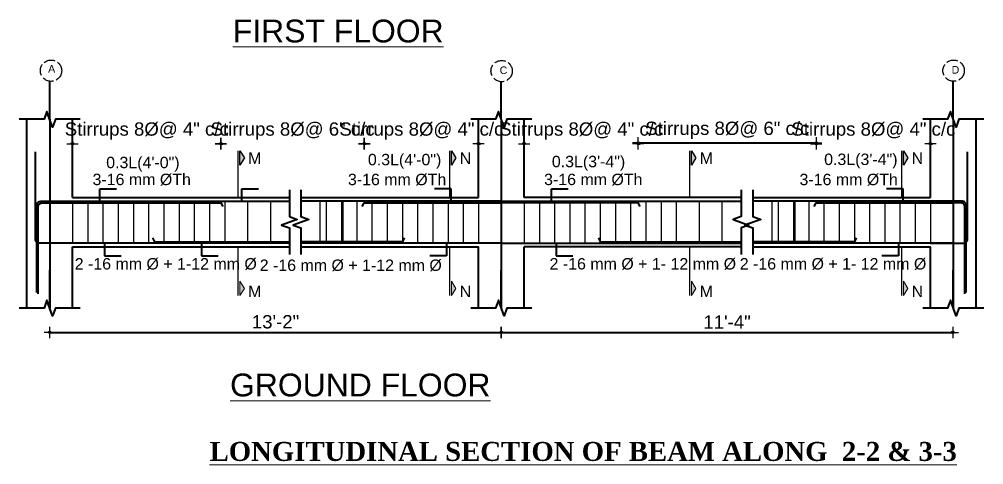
# Model space of a CAD drawing. Header units: inches. Extents: x -4597 to 93300, y -14139 to 5932.
# Drawn here: x 4771 to 5278, y -9674 to -9439 of the extents above; entities that cross this region are included whole.
import ezdxf
from ezdxf.enums import TextEntityAlignment as Align

# ---------------------------------------------------------------- set-up
doc = ezdxf.new("R2010")
doc.units = ezdxf.units.IN
doc.header["$LTSCALE"] = 0.5
doc.header["$MEASUREMENT"] = 0
doc.header["$PDMODE"] = 66
doc.linetypes.add('ACAD_ISO02W100', pattern=[15, 12, -3])
for name, color, linetype, lineweight in [('BAR', 5, 'Continuous', 40), ('HATCH1', 4, 'ACAD_ISO02W100', 13), ('TEXT', 220, 'Continuous', 9), ('wall', 20, 'Continuous', 40)]:
    doc.layers.add(name, color=color, linetype=linetype, lineweight=lineweight)
doc.layers.add('DIMENSION', color=5, linetype='Continuous')
doc.layers.add('STIRRUP', color=10, linetype='Continuous')
doc.styles.add('1.8', font='times.ttf', dxfattribs={"width": 0.8, "height": 6})
doc.styles.add('style1', font='arial.ttf', dxfattribs={"height": 7})
doc.dimstyles.new('1.4', dxfattribs={"dimscale": 0, "dimtxt": 6, "dimasz": 0.5, "dimexe": 2, "dimexo": 9, "dimgap": 2, "dimtad": 1, "dimdec": 0, "dimlfac": 0.5, "dimzin": 3, "dimdsep": 46, "dimlunit": 4, "dimtxsty": '1.8', "dimblk": 'DIM', "dimcen": 3, "dimdle": 3, "dimse1": 1, "dimse2": 1, "dimclrd": 256, "dimclre": 256, "dimclrt": 7, "dimadec": 1, "dimazin": 2, "dimtfac": 1, "dimtdec": 0, "dimtix": 1, "dimtofl": 0, "dimtmove": 2, "dimatfit": 3, "dimldrblk": 'ARW', "dimfxl": 2, "dimfrac": 2, "dimtolj": 2, "dimtzin": 0, "dimarcsym": 0})

# ---------------------------------------------------------------- blocks, each defined once
blk = doc.blocks.new('DIM')
at = {"layer": 'DIMENSION'}
h = blk.add_hatch(color=256, dxfattribs=at)
h.paths.add_polyline_path([(0, 1.3), (0, 0), (1.3, 0, 0.414214)])
h.paths.add_polyline_path([(1.3, 0), (0, 0), (0, -1.3, 0.414214)])
h.paths.add_polyline_path([(0, 0), (-1.3, 0, 0.414214), (0, -1.3)])
h.paths.add_polyline_path([(0, 1.3, 0.414214), (-1.3, 0), (0, 0)])
for p, q in [((-6, 0), (6, 0)), ((0, 6), (0, -6))]:
    blk.add_line(p, q, dxfattribs=at)
blk.add_circle((0, 0), 1.28, dxfattribs=at)
blk = doc.blocks.new('*D802')
at = {"layer": 'Defpoints', "color": 0, "ltscale": 10, "transparency": 16777216}
for p in [(88699.88, 17324.88), (88621.88, 17312.9), (88699.88, 17308.34)]:
    blk.add_point(p, dxfattribs=at)
at = {"layer": 'DIMENSION', "lineweight": -2, "ltscale": 10, "transparency": 16777216}
for p, q in [((88621.38, 17324.88), (88620.88, 17324.88)), ((88700.38, 17324.88), (88700.88, 17324.88))]:
    blk.add_line(p, q, dxfattribs=at)
at = {"layer": 'DIMENSION', "lineweight": -2, "ltscale": 10, "transparency": 16777216, "xscale": 0.5, "yscale": 0.5, "zscale": 0.5}
blk.add_blockref('DIM', (88621.88, 17324.88), dxfattribs=at)
at = {"layer": 'DIMENSION', "lineweight": -2, "ltscale": 10, "transparency": 16777216, "xscale": 0.5, "yscale": 0.5, "zscale": 0.5, "rotation": 180}
blk.add_blockref('DIM', (88699.88, 17324.88), dxfattribs=at)
at = {"layer": 'DIMENSION', "color": 7, "ltscale": 10, "transparency": 16777216, "insert": (88660.88, 17331.54), "char_height": 7, "attachment_point": 5, "style": 'style1'}
blk.add_mtext('\\A2;Stirrups 8%%C@ 4" c/c', dxfattribs=at)
blk = doc.blocks.new('ARW')
at = {"layer": 'DIMENSION'}
blk.add_lwpolyline([(10, 0, 0, 6, 0), (0, 0, 0, 0, 0), (10, 0, 0, 0, 0)], format="xyseb", dxfattribs=at)
blk = doc.blocks.new('*D803')
at = {"layer": 'Defpoints', "color": 0, "ltscale": 10, "transparency": 16777216}
for p in [(88775.23, 17324.88), (88699.88, 17308.34), (88775.23, 17293.82)]:
    blk.add_point(p, dxfattribs=at)
at = {"layer": 'DIMENSION', "lineweight": -2, "ltscale": 10, "transparency": 16777216}
for p, q in [((88699.38, 17324.88), (88698.88, 17324.88)), ((88775.73, 17324.88), (88776.23, 17324.88))]:
    blk.add_line(p, q, dxfattribs=at)
at = {"layer": 'DIMENSION', "lineweight": -2, "ltscale": 10, "transparency": 16777216, "xscale": 0.5, "yscale": 0.5, "zscale": 0.5}
blk.add_blockref('DIM', (88699.88, 17324.88), dxfattribs=at)
at = {"layer": 'DIMENSION', "lineweight": -2, "ltscale": 10, "transparency": 16777216, "xscale": 0.5, "yscale": 0.5, "zscale": 0.5, "rotation": 180}
blk.add_blockref('DIM', (88775.23, 17324.88), dxfattribs=at)
at = {"layer": 'DIMENSION', "color": 7, "ltscale": 10, "transparency": 16777216, "insert": (88737.56, 17331.54), "char_height": 7, "attachment_point": 5, "style": 'style1'}
blk.add_mtext('\\A2;Stirrups 8%%C@ 6" c/c', dxfattribs=at)
blk = doc.blocks.new('*D804')
at = {"layer": 'Defpoints', "color": 0, "ltscale": 10, "transparency": 16777216}
for p in [(88835.23, 17324.88), (88835.23, 17311.34), (88775.23, 17293.82)]:
    blk.add_point(p, dxfattribs=at)
at = {"layer": 'DIMENSION', "lineweight": -2, "ltscale": 10, "transparency": 16777216}
for p, q in [((88774.73, 17324.88), (88774.23, 17324.88)), ((88835.73, 17324.88), (88836.23, 17324.88))]:
    blk.add_line(p, q, dxfattribs=at)
at = {"layer": 'DIMENSION', "lineweight": -2, "ltscale": 10, "transparency": 16777216, "xscale": 0.5, "yscale": 0.5, "zscale": 0.5}
blk.add_blockref('DIM', (88775.23, 17324.88), dxfattribs=at)
at = {"layer": 'DIMENSION', "lineweight": -2, "ltscale": 10, "transparency": 16777216, "xscale": 0.5, "yscale": 0.5, "zscale": 0.5, "rotation": 180}
blk.add_blockref('DIM', (88835.23, 17324.88), dxfattribs=at)
at = {"layer": 'DIMENSION', "color": 7, "ltscale": 10, "transparency": 16777216, "insert": (88805.23, 17331.54), "char_height": 7, "attachment_point": 5, "style": 'style1'}
blk.add_mtext('\\A2;Stirrups 8%%C@ 4" c/c', dxfattribs=at)
blk = doc.blocks.new('*D805')
at = {"layer": 'Defpoints', "color": 0, "ltscale": 10, "transparency": 16777216}
for p in [(88859.23, 17324.88), (88859.23, 17311.34), (88919.23, 17293.82)]:
    blk.add_point(p, dxfattribs=at)
at = {"layer": 'DIMENSION', "lineweight": -2, "ltscale": 10, "transparency": 16777216}
for p, q in [((88858.73, 17324.88), (88858.23, 17324.88)), ((88919.73, 17324.88), (88920.23, 17324.88))]:
    blk.add_line(p, q, dxfattribs=at)
at = {"layer": 'DIMENSION', "lineweight": -2, "ltscale": 10, "transparency": 16777216, "xscale": 0.5, "yscale": 0.5, "zscale": 0.5}
blk.add_blockref('DIM', (88859.23, 17324.88), dxfattribs=at)
at = {"layer": 'DIMENSION', "lineweight": -2, "ltscale": 10, "transparency": 16777216, "xscale": 0.5, "yscale": 0.5, "zscale": 0.5, "rotation": 180}
blk.add_blockref('DIM', (88919.23, 17324.88), dxfattribs=at)
at = {"layer": 'DIMENSION', "color": 7, "ltscale": 10, "transparency": 16777216, "insert": (88889.23, 17331.54), "char_height": 7, "attachment_point": 5, "style": 'style1'}
blk.add_mtext('\\A2;Stirrups 8%%C@ 4" c/c', dxfattribs=at)
blk = doc.blocks.new('*D806')
at = {"layer": 'Defpoints', "color": 0, "ltscale": 10, "transparency": 16777216}
for p in [(89072.8, 17324.88), (89072.8, 17311.34), (89012.8, 17293.82)]:
    blk.add_point(p, dxfattribs=at)
at = {"layer": 'DIMENSION', "lineweight": -2, "ltscale": 10, "transparency": 16777216}
for p, q in [((89012.3, 17324.88), (89011.8, 17324.88)), ((89073.3, 17324.88), (89073.8, 17324.88))]:
    blk.add_line(p, q, dxfattribs=at)
at = {"layer": 'DIMENSION', "lineweight": -2, "ltscale": 10, "transparency": 16777216, "xscale": 0.5, "yscale": 0.5, "zscale": 0.5}
blk.add_blockref('DIM', (89012.8, 17324.88), dxfattribs=at)
at = {"layer": 'DIMENSION', "lineweight": -2, "ltscale": 10, "transparency": 16777216, "xscale": 0.5, "yscale": 0.5, "zscale": 0.5, "rotation": 180}
blk.add_blockref('DIM', (89072.8, 17324.88), dxfattribs=at)
at = {"layer": 'DIMENSION', "color": 7, "ltscale": 10, "transparency": 16777216, "insert": (89042.8, 17331.54), "char_height": 7, "attachment_point": 5, "style": 'style1'}
blk.add_mtext('\\A2;Stirrups 8%%C@ 4" c/c', dxfattribs=at)
blk = doc.blocks.new('*D830')
at = {"layer": 'Defpoints', "color": 0, "ltscale": 10, "transparency": 16777216}
for p in [(89012.8, 17325.25), (88919.23, 17293.82), (89012.8, 17293.82)]:
    blk.add_point(p, dxfattribs=at)
at = {"layer": 'DIMENSION', "lineweight": -2, "ltscale": 10, "transparency": 16777216}
blk.add_line((88919.73, 17325.25), (89012.3, 17325.25), dxfattribs=at)
at = {"layer": 'DIMENSION', "lineweight": -2, "ltscale": 10, "transparency": 16777216, "xscale": 0.5, "yscale": 0.5, "zscale": 0.5, "rotation": 180}
blk.add_blockref('DIM', (88919.23, 17325.25), dxfattribs=at)
at = {"layer": 'DIMENSION', "lineweight": -2, "ltscale": 10, "transparency": 16777216, "xscale": 0.5, "yscale": 0.5, "zscale": 0.5}
blk.add_blockref('DIM', (89012.8, 17325.25), dxfattribs=at)
at = {"layer": 'DIMENSION', "color": 7, "ltscale": 10, "transparency": 16777216, "insert": (88966.02, 17331.91), "char_height": 7, "attachment_point": 5, "style": 'style1'}
blk.add_mtext('\\A2;Stirrups 8%%C@ 6" c/c', dxfattribs=at)
blk = doc.blocks.new('*D807')
at = {"layer": 'Defpoints', "color": 0, "ltscale": 10, "transparency": 16777216}
for p in [(88609.88, 17238.38), (88847.23, 17238.38), (88847.23, 17225.57)]:
    blk.add_point(p, dxfattribs=at)
at = {"layer": 'DIMENSION', "lineweight": -2, "ltscale": 10, "transparency": 16777216}
blk.add_line((88610.38, 17225.57), (88846.73, 17225.57), dxfattribs=at)
at = {"layer": 'DIMENSION', "lineweight": -2, "ltscale": 10, "transparency": 16777216, "xscale": 0.5, "yscale": 0.5, "zscale": 0.5, "rotation": 180}
blk.add_blockref('DIM', (88609.88, 17225.57), dxfattribs=at)
at = {"layer": 'DIMENSION', "lineweight": -2, "ltscale": 10, "transparency": 16777216, "xscale": 0.5, "yscale": 0.5, "zscale": 0.5}
blk.add_blockref('DIM', (88847.23, 17225.57), dxfattribs=at)
at = {"layer": 'DIMENSION', "color": 7, "ltscale": 10, "transparency": 16777216, "insert": (88728.56, 17231.15), "char_height": 7, "attachment_point": 5, "style": 'style1'}
blk.add_mtext('\\A2;13\'-2"', dxfattribs=at)
blk = doc.blocks.new('*D808')
at = {"layer": 'Defpoints', "color": 0, "ltscale": 10, "transparency": 16777216}
for p in [(88847.23, 17238.38), (89084.59, 17238.38), (89084.59, 17225.57)]:
    blk.add_point(p, dxfattribs=at)
at = {"layer": 'DIMENSION', "lineweight": -2, "ltscale": 10, "transparency": 16777216}
blk.add_line((88847.73, 17225.57), (89084.09, 17225.57), dxfattribs=at)
at = {"layer": 'DIMENSION', "lineweight": -2, "ltscale": 10, "transparency": 16777216, "xscale": 0.5, "yscale": 0.5, "zscale": 0.5, "rotation": 180}
blk.add_blockref('DIM', (88847.23, 17225.57), dxfattribs=at)
at = {"layer": 'DIMENSION', "lineweight": -2, "ltscale": 10, "transparency": 16777216, "xscale": 0.5, "yscale": 0.5, "zscale": 0.5}
blk.add_blockref('DIM', (89084.59, 17225.57), dxfattribs=at)
at = {"layer": 'DIMENSION', "color": 7, "ltscale": 10, "transparency": 16777216, "insert": (88965.91, 17231.08), "char_height": 7, "attachment_point": 5, "style": 'style1'}
blk.add_mtext('\\A2;11\'-4"', dxfattribs=at)
blk = doc.blocks.new('11111')
at = {"layer": 'TEXT', "ltscale": 10}
for points in [[(88709.87, 17321.12), (88709.87, 17313.62), (88712.18, 17317.37)], [(88821.03, 17321.12), (88821.03, 17313.62), (88823.34, 17317.37)], [(88947.22, 17321.12), (88947.22, 17313.62), (88949.53, 17317.37)], [(89058.6, 17321.12), (89058.6, 17313.62), (89060.91, 17317.37)], [(88709.87, 17244.98), (88709.87, 17252.48), (88712.18, 17248.73)], [(88821.03, 17244.98), (88821.03, 17252.48), (88823.34, 17248.73)], [(88947.22, 17244.98), (88947.22, 17252.48), (88949.53, 17248.73)], [(89058.6, 17244.98), (89058.6, 17252.48), (89060.91, 17248.73)]]:
    blk.add_hatch(color=256, dxfattribs=at).paths.add_polyline_path(points)
for p, q in [((88609.88, 17337.74), (88609.88, 17357.69)), ((88847.23, 17337.74), (88847.23, 17357.69)), ((89084.8, 17337.74), (89084.8, 17357.69)), ((88609.88, 17337.74), (88609.88, 17238.38)), ((88847.23, 17337.74), (88847.23, 17238.38)), ((89084.8, 17337.74), (89084.8, 17238.38)), ((88609.88, 17238.38), (88609.88, 17258.33)), ((88847.23, 17238.38), (88847.23, 17258.33)), ((89084.8, 17238.38), (89084.8, 17258.33))]:
    blk.add_line(p, q)
at = {"ltscale": 10}
for p, q in [((88597.88, 17270.57), (88597.88, 17337.74)), ((88621.88, 17296.57), (88621.88, 17337.74)), ((88835.23, 17296.57), (88835.23, 17337.74)), ((88859.23, 17296.57), (88859.23, 17337.74)), ((89072.8, 17296.57), (89072.8, 17337.74)), ((89096.8, 17293.82), (89096.8, 17337.74)), ((88621.88, 17296.57), (88735.88, 17296.57)), ((88741.88, 17296.57), (88835.23, 17296.57)), ((88973.23, 17296.57), (88859.23, 17296.57)), ((88979.45, 17296.57), (89072.8, 17296.57)), ((89096.8, 17238.38), (89096.8, 17293.82)), ((88597.88, 17238.38), (88597.88, 17270.57)), ((88621.88, 17238.38), (88621.88, 17270.57)), ((88621.88, 17270.57), (88735.88, 17270.57)), ((88741.88, 17270.57), (88835.23, 17270.57)), ((88835.23, 17238.38), (88835.23, 17270.57)), ((88973.23, 17270.57), (88859.23, 17270.57)), ((88859.23, 17238.38), (88859.23, 17270.57)), ((88979.45, 17270.57), (89072.8, 17270.57)), ((89072.8, 17238.38), (89072.8, 17270.57))]:
    blk.add_line(p, q, dxfattribs=at)
at = {"linetype": 'Continuous', "ltscale": 10}
for points in [[(88625.88, 17337.74), (88612.88, 17337.74), (88611.38, 17333.62), (88608.38, 17341.86), (88606.88, 17337.74), (88593.88, 17337.74)], [(88863.23, 17337.74), (88850.23, 17337.74), (88848.73, 17333.62), (88845.73, 17341.86), (88844.23, 17337.74), (88831.23, 17337.74)], [(89100.8, 17337.74), (89087.8, 17337.74), (89086.3, 17333.62), (89083.3, 17341.86), (89081.8, 17337.74), (89068.8, 17337.74)], [(88735.88, 17300.57), (88735.88, 17286.57), (88740, 17285.07), (88731.76, 17282.07), (88735.88, 17280.57), (88735.88, 17266.57)], [(88735.88, 17300.57), (88735.88, 17286.57), (88740, 17285.07), (88731.76, 17282.07), (88735.88, 17280.57), (88735.88, 17266.57)], [(88741.88, 17300.57), (88741.88, 17286.57), (88746, 17285.07), (88737.76, 17282.07), (88741.88, 17280.57), (88741.88, 17266.57)], [(88741.88, 17300.57), (88741.88, 17286.57), (88746, 17285.07), (88737.76, 17282.07), (88741.88, 17280.57), (88741.88, 17266.57)], [(88973.23, 17300.57), (88973.23, 17286.57), (88969.11, 17285.07), (88977.36, 17282.07), (88973.23, 17280.57), (88973.23, 17266.57)], [(88973.23, 17300.57), (88973.23, 17286.57), (88969.11, 17285.07), (88977.36, 17282.07), (88973.23, 17280.57), (88973.23, 17266.57)], [(88979.45, 17300.57), (88979.45, 17286.57), (88983.57, 17285.07), (88975.33, 17282.07), (88979.45, 17280.57), (88979.45, 17266.57)], [(88979.45, 17300.57), (88979.45, 17286.57), (88983.57, 17285.07), (88975.33, 17282.07), (88979.45, 17280.57), (88979.45, 17266.57)], [(88625.88, 17238.38), (88612.88, 17238.38), (88611.38, 17234.26), (88608.38, 17242.5), (88606.88, 17238.38), (88593.88, 17238.38)], [(88863.23, 17238.38), (88850.23, 17238.38), (88848.73, 17234.26), (88845.73, 17242.5), (88844.23, 17238.38), (88831.23, 17238.38)], [(89100.8, 17238.38), (89087.8, 17238.38), (89086.3, 17234.26), (89083.3, 17242.5), (89081.8, 17238.38), (89068.8, 17238.38)]]:
    blk.add_lwpolyline(points, dxfattribs=at)
at = {"layer": 'BAR', "ltscale": 10}
for p, q in [((88847.23, 17294.57), (88741.88, 17294.57)), ((88847.23, 17294.57), (88973.23, 17294.57)), ((89084.8, 17294.57), (88979.45, 17294.57)), ((88847.23, 17272.57), (88741.88, 17272.57)), ((88847.23, 17272.57), (88973.23, 17272.57)), ((89084.8, 17272.57), (88979.45, 17272.57))]:
    blk.add_line(p, q, dxfattribs=at)
for points in [[(88621.88, 17272.57), (88604.4, 17272.57, -0.414214), (88602.38, 17274.59), (88602.38, 17320.57)], [(89072.8, 17272.57), (89090.29, 17272.57, 0.414214), (89092.3, 17274.59), (89092.3, 17320.57)], [(88603.13, 17246.57), (88603.13, 17292.56, -0.414214), (88605.15, 17294.57), (88621.88, 17294.57)], [(88603.88, 17245.82), (88603.88, 17291.81, -0.414214), (88605.9, 17293.82), (88621.88, 17293.82)], [(89091.55, 17246.57), (89091.55, 17292.56, 0.414214), (89089.54, 17294.57), (89072.8, 17294.57)], [(89090.8, 17245.82), (89090.8, 17291.81, 0.414214), (89088.79, 17293.82), (89072.8, 17293.82)]]:
    blk.add_lwpolyline(points, format="xyb", dxfattribs=at)
for points in [[(88609.88, 17294.57), (88735.88, 17294.57)], [(88609.88, 17293.82), (88699.88, 17293.82), (88700.84, 17291.82)], [(88774.19, 17291.82), (88775.23, 17293.82), (88847.23, 17293.82)], [(88920.28, 17291.82), (88919.23, 17293.82), (88847.23, 17293.82)], [(89011.76, 17291.82), (89012.8, 17293.82), (89084.8, 17293.82)], [(88735.88, 17272.57), (88609.88, 17272.57)], [(88663.93, 17275.32), (88664.88, 17273.32), (88735.88, 17273.32)], [(88796.19, 17275.32), (88795.23, 17273.32), (88741.88, 17273.32)], [(88898.28, 17275.32), (88899.23, 17273.32), (88973.23, 17273.32)], [(89033.76, 17275.32), (89032.8, 17273.32), (88979.45, 17273.32)]]:
    blk.add_lwpolyline(points, dxfattribs=at)
at = {"layer": 'DIMENSION', "ltscale": 10}
for p, q in [((88709.01, 17296.57), (88709.01, 17321.07)), ((88820.18, 17296.57), (88820.18, 17321.07)), ((88946.37, 17296.57), (88946.37, 17321.07)), ((89057.74, 17296.57), (89057.74, 17321.07)), ((88709.01, 17245.03), (88709.01, 17270.57)), ((88820.18, 17245.03), (88820.18, 17270.57)), ((88946.37, 17245.03), (88946.37, 17270.57)), ((89057.74, 17245.03), (89057.74, 17270.57))]:
    blk.add_line(p, q, dxfattribs=at)
for points in [[(88709.87, 17313.62), (88709.87, 17321.12), (88712.18, 17317.37), (88709.87, 17313.62)], [(88821.03, 17313.62), (88821.03, 17321.12), (88823.34, 17317.37), (88821.03, 17313.62)], [(88947.22, 17313.62), (88947.22, 17321.12), (88949.53, 17317.37), (88947.22, 17313.62)], [(89058.6, 17313.62), (89058.6, 17321.12), (89060.91, 17317.37), (89058.6, 17313.62)]]:
    blk.add_lwpolyline(points, dxfattribs=at)
at = {"layer": 'HATCH1', "lineweight": 25}
for centre in [(88610.56, 17363.26), (88847.4, 17363.06), (89084.97, 17363.29)]:
    blk.add_circle(centre, 5.6, dxfattribs=at)
at = {"layer": 'STIRRUP'}
for p, q in [((88621.88, 17294.97), (88621.88, 17272.17)), ((88629.88, 17294.97), (88629.88, 17272.17)), ((88637.88, 17294.97), (88637.88, 17272.17)), ((88645.88, 17294.97), (88645.88, 17272.17)), ((88653.88, 17294.97), (88653.88, 17272.17)), ((88661.88, 17294.97), (88661.88, 17272.17)), ((88669.88, 17294.97), (88669.88, 17272.17)), ((88677.88, 17294.97), (88677.88, 17272.17)), ((88685.88, 17294.97), (88685.88, 17272.17)), ((88693.88, 17294.97), (88693.88, 17272.17)), ((88701.88, 17294.97), (88701.88, 17272.17)), ((88713.88, 17294.97), (88713.88, 17272.17)), ((88725.88, 17294.97), (88725.88, 17272.17)), ((88751.88, 17294.97), (88751.88, 17272.17)), ((88755.23, 17294.97), (88755.23, 17272.17)), ((88763.23, 17294.97), (88763.23, 17272.17)), ((88763.88, 17294.97), (88763.88, 17272.17)), ((88771.23, 17294.97), (88771.23, 17272.17)), ((88779.23, 17294.97), (88779.23, 17272.17)), ((88787.23, 17294.97), (88787.23, 17272.17)), ((88795.23, 17294.97), (88795.23, 17272.17)), ((88803.23, 17294.97), (88803.23, 17272.17)), ((88811.23, 17294.97), (88811.23, 17272.17)), ((88819.23, 17294.97), (88819.23, 17272.17)), ((88827.23, 17294.97), (88827.23, 17272.17)), ((88835.23, 17294.97), (88835.23, 17272.17)), ((88859.23, 17294.97), (88859.23, 17272.17)), ((88867.23, 17294.97), (88867.23, 17272.17)), ((88875.23, 17294.97), (88875.23, 17272.17)), ((88883.23, 17294.97), (88883.23, 17272.17)), ((88891.23, 17294.97), (88891.23, 17272.17)), ((88899.23, 17294.97), (88899.23, 17272.17)), ((88907.23, 17294.97), (88907.23, 17272.17)), ((88915.23, 17294.97), (88915.23, 17272.17)), ((88923.23, 17294.97), (88923.23, 17272.17)), ((88931.23, 17294.97), (88931.23, 17272.17)), ((88939.23, 17294.97), (88939.23, 17272.17)), ((88951.23, 17294.97), (88951.23, 17272.17)), ((88963.23, 17294.97), (88963.23, 17272.17)), ((88989.45, 17294.97), (88989.45, 17272.17)), ((88992.8, 17294.97), (88992.8, 17272.17)), ((89000.8, 17294.97), (89000.8, 17272.17)), ((89001.45, 17294.97), (89001.45, 17272.17)), ((89008.8, 17294.97), (89008.8, 17272.17)), ((89016.8, 17294.97), (89016.8, 17272.17)), ((89024.8, 17294.97), (89024.8, 17272.17)), ((89032.8, 17294.97), (89032.8, 17272.17)), ((89040.8, 17294.97), (89040.8, 17272.17)), ((89048.8, 17294.97), (89048.8, 17272.17)), ((89056.8, 17294.97), (89056.8, 17272.17)), ((89064.8, 17294.97), (89064.8, 17272.17)), ((89072.8, 17294.97), (89072.8, 17272.17))]:
    blk.add_line(p, q, dxfattribs=at)
at = {"layer": 'TEXT', "ltscale": 10}
for points in [[(88709.87, 17252.48), (88709.87, 17244.98), (88712.18, 17248.73), (88709.87, 17252.48)], [(88821.03, 17252.48), (88821.03, 17244.98), (88823.34, 17248.73), (88821.03, 17252.48)], [(88947.22, 17252.48), (88947.22, 17244.98), (88949.53, 17248.73), (88947.22, 17252.48)], [(89058.6, 17252.48), (89058.6, 17244.98), (89060.91, 17248.73), (89058.6, 17252.48)]]:
    blk.add_lwpolyline(points, dxfattribs=at)
at = {"layer": 'HATCH1', "lineweight": 25, "style": 'style1'}
for s, p in [('A', (88609.04, 17362.27)), ('C', (88846.38, 17361.52)), ('D', (89083.94, 17361.74))]:
    blk.add_text(s, height=4, dxfattribs=at).set_placement(p)
at = {"layer": 'TEXT', "style": 'style1'}
for s, p in [('%%UFIRST FLOOR', (88761.51, 17384.15)), ('%%UGROUND FLOOR', (88773.12, 17197.94))]:
    blk.add_text(s, height=12, dxfattribs=at).set_placement(p, align=Align.MIDDLE_CENTER)
for s, p in [('0.3L(4\'-0")', (88639.56, 17311.99)), ('0.3L(4\'-0")', (88777.12, 17313.52)), ('0.3L(3\'-4")', (88873.8, 17312.49)), ('0.3L(3\'-4")', (89016.93, 17313.66))]:
    blk.add_text(s, height=6, dxfattribs=at).set_placement(p)
at = {"layer": 'TEXT', "ltscale": 10, "style": 'style1'}
for s, p in [('M', (88714.17, 17314.28)), ('N', (88825.34, 17314.28)), ('M', (88951.53, 17314.28)), ('N', (89062.9, 17314.28)), ('3-16 mm %%CTh ', (88632.38, 17303.08)), ('3-16 mm %%CTh ', (88766.62, 17303.05)), ('3-16 mm %%CTh ', (88869.73, 17303.08)), ('3-16 mm %%CTh ', (89003.98, 17303.05)), ('2 -16 mm %%C + 1-12 mm %%C', (88623.02, 17258.69)), ('2 -16 mm %%C + 1-12 mm %%C', (88720.26, 17257.94)), ('2 -16 mm %%C + 1- 12 mm %%C', (88872.61, 17258.69)), ('2 -16 mm %%C + 1- 12 mm %%C', (88872.61, 17258.69)), ('2 -16 mm %%C + 1- 12 mm %%C', (88972.59, 17258.69)), ('M', (88714.17, 17244.15)), ('N', (88825.34, 17244.15)), ('M', (88951.53, 17244.15)), ('N', (89062.9, 17244.15))]:
    blk.add_text(s, height=6, dxfattribs=at).set_placement(p)
at = {"layer": 'TEXT', "insert": (88693.93, 17167.99), "char_height": 10, "width": 450.6233, "attachment_point": 1, "style": 'style1'}
blk.add_mtext('{\\fTimes New Roman|b1|i0|c0|p18;\\LLONGITUDINAL SECTION OF BEAM ALONG  2-2 & 3-3}', dxfattribs=at)
at = {"layer": 'DIMENSION', "ltscale": 10}
for base, p1, p2, text, picture, middle in [((88699.88, 17324.88), (88621.88, 17312.9), (88699.88, 17308.34), 'Stirrups 8%%C@ 4" c/c', '*D802', (88660.88, 17331.54)), ((88775.23, 17324.88), (88699.88, 17308.34), (88775.23, 17293.82), 'Stirrups 8%%C@ 6" c/c', '*D803', (88737.56, 17331.54)), ((88835.23, 17324.88), (88775.23, 17293.82), (88835.23, 17311.34), 'Stirrups 8%%C@ 4" c/c', '*D804', (88805.23, 17331.54)), ((89012.8, 17325.25), (88919.23, 17293.82), (89012.8, 17293.82), 'Stirrups 8%%C@ 6" c/c', '*D830', (88966.02, 17331.91)), ((89072.8, 17324.88), (89012.8, 17293.82), (89072.8, 17311.34), 'Stirrups 8%%C@ 4" c/c', '*D806', (89042.8, 17331.54)), ((88847.23, 17225.57), (88609.88, 17238.38), (88847.23, 17238.38), '13\'-2"', '*D807', (88728.56, 17231.15)), ((89084.59, 17225.57), (88847.23, 17238.38), (89084.59, 17238.38), '11\'-4"', '*D808', (88965.91, 17231.08))]:
    dim = blk.add_linear_dim(base=base, p1=p1, p2=p2, text=text, dimstyle='1.4', override={"dimscale": 1, "dimtxsty": 'style1'}, dxfattribs=at)
    dim.commit()
    dim.dimension.update_dxf_attribs({"geometry": picture, "text_midpoint": middle})
dim = blk.add_linear_dim(base=(88859.23, 17324.88), p1=(88919.23, 17293.82), p2=(88859.23, 17311.34), angle=180, text='Stirrups 8%%C@ 4" c/c', dimstyle='1.4', override={"dimscale": 1, "dimtxsty": 'style1'}, dxfattribs=at)
dim.commit()
dim.dimension.update_dxf_attribs({"geometry": '*D805', "text_midpoint": (88889.23, 17331.54)})
for points in [[(88636.24, 17294.97), (88636.24, 17301.18), (88644.96, 17301.18)], [(88710.92, 17294.97), (88710.92, 17301.18), (88719.64, 17301.18)], [(88820.88, 17294.97), (88820.88, 17301.18), (88812.16, 17301.18)], [(88873.59, 17294.97), (88873.59, 17301.18), (88882.31, 17301.18)], [(89058.44, 17294.97), (89058.44, 17301.18), (89049.72, 17301.18)], [(88638.72, 17272.17), (88638.72, 17265.96), (88647.44, 17265.96)], [(88689.65, 17272.17), (88689.65, 17265.96), (88698.37, 17265.96)], [(88818.4, 17272.17), (88818.4, 17265.96), (88809.68, 17265.96)], [(88876.07, 17272.17), (88876.07, 17265.96), (88884.79, 17265.96)], [(89055.96, 17272.17), (89055.96, 17265.96), (89047.24, 17265.96)]]:
    blk.add_leader(points, dimstyle='1.4', override={"dimscale": 1, "dimtxsty": 'style1'}, dxfattribs=at)

msp = doc.modelspace()

# ---------------------------------------------------------------- block references
at = {"layer": 'wall', "linetype": 'ByBlock'}
msp.add_blockref('11111', (-83823.21, -26829.64), dxfattribs=at)

doc.saveas('drawing.dxf')
